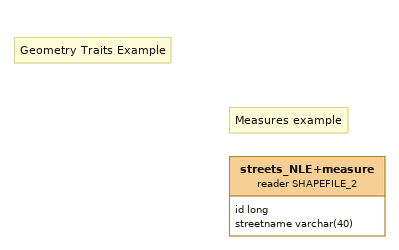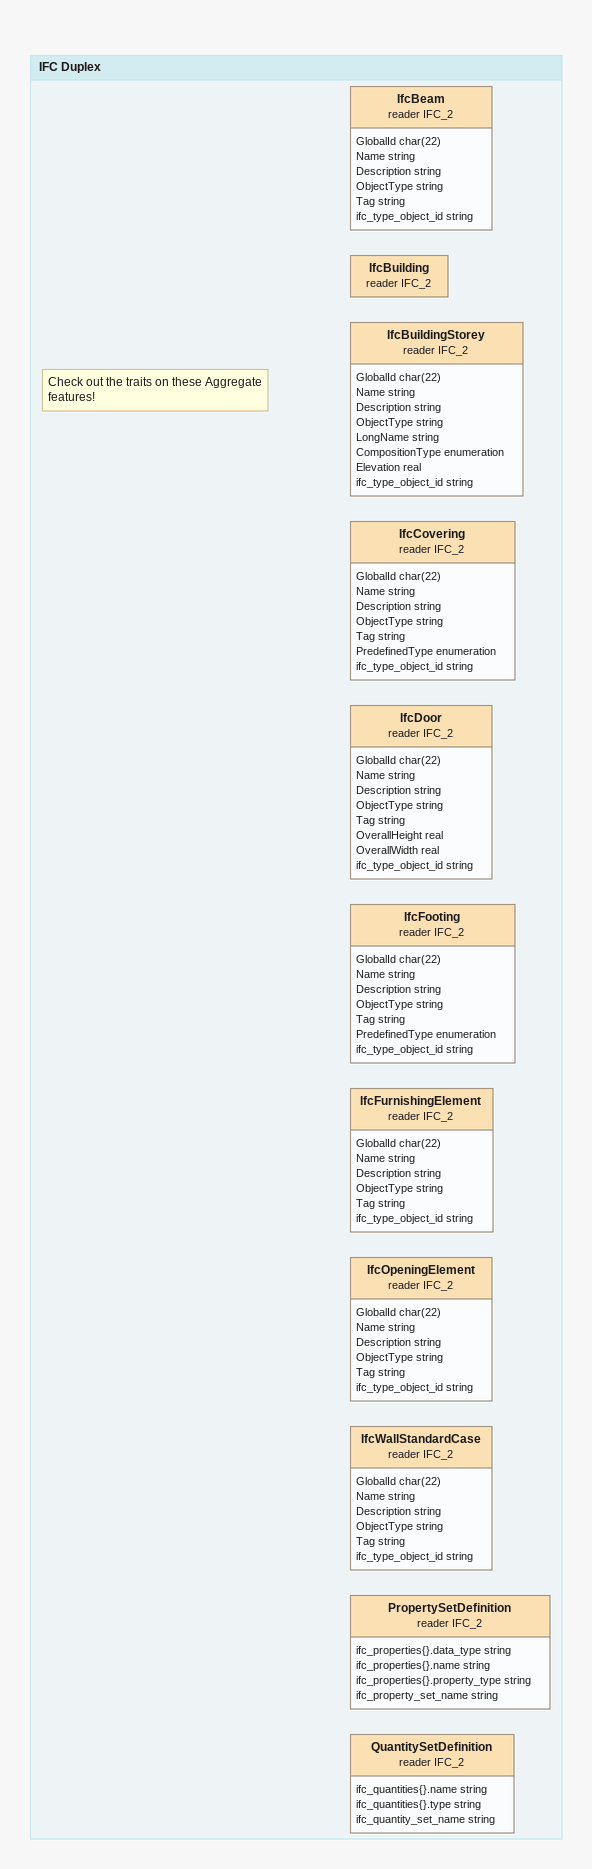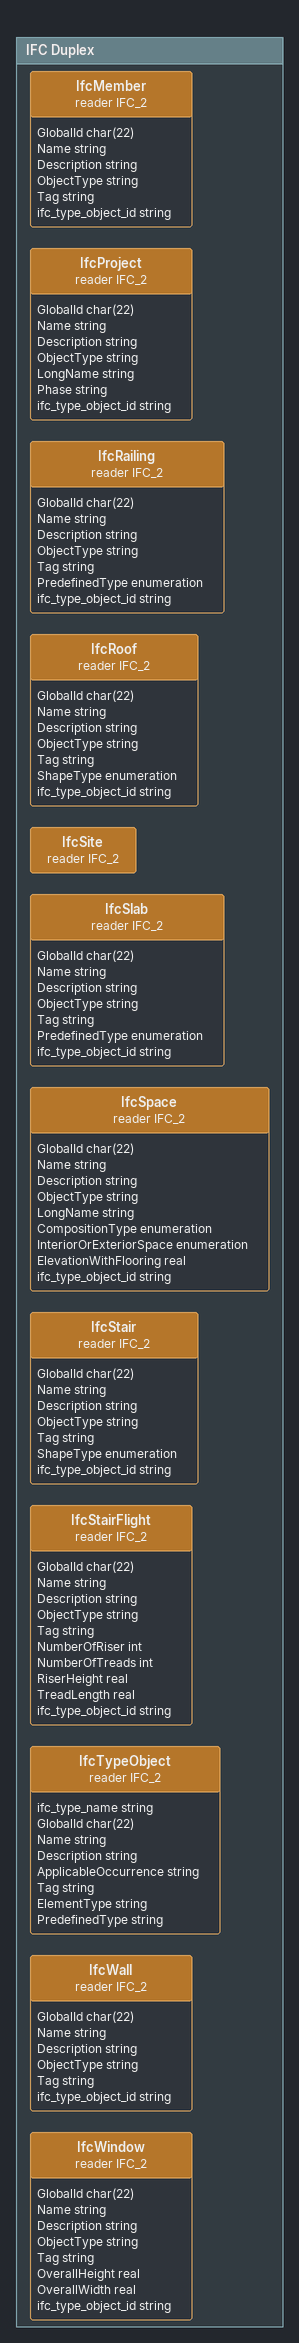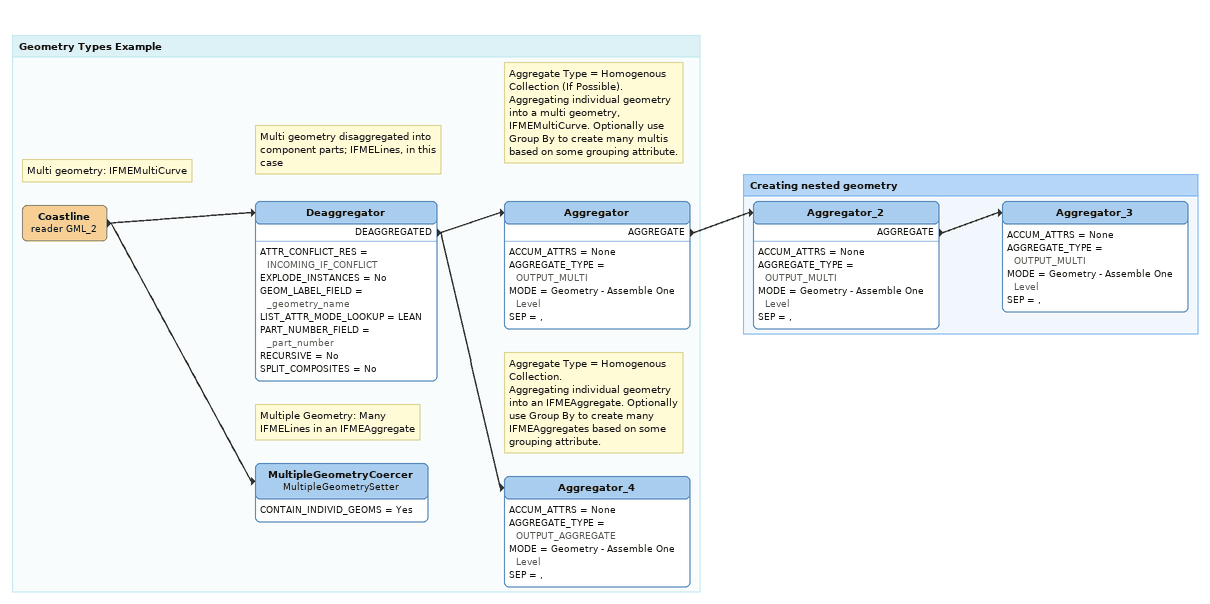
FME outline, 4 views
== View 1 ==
Note: Geometry Traits Example
Note: Measures example
streets_NLE+measure (reader SHAPEFILE_2)
    attributes: id long, streetname varchar(40)

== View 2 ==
Bookmark: IFC Duplex
IfcBuildingStorey (reader IFC_2)
    attributes: GlobalId char(22), Name string, Description string, ObjectType string, LongName string, CompositionType enumeration, Elevation real, ifc_type_object_id string
IfcFurnishingElement (reader IFC_2)
    attributes: GlobalId char(22), Name string, Description string, ObjectType string, Tag string, ifc_type_object_id string
IfcOpeningElement (reader IFC_2)
    attributes: GlobalId char(22), Name string, Description string, ObjectType string, Tag string, ifc_type_object_id string
Note: Check out the traits on these Aggregate features!
IfcWallStandardCase (reader IFC_2)
    attributes: GlobalId char(22), Name string, Description string, ObjectType string, Tag string, ifc_type_object_id string
PropertySetDefinition (reader IFC_2)
    attributes: ifc_properties{}.data_type string, ifc_properties{}.name string, ifc_properties{}.property_type string, ifc_property_set_name string
QuantitySetDefinition (reader IFC_2)
    attributes: ifc_quantities{}.name string, ifc_quantities{}.type string, ifc_quantity_set_name string
IfcBeam (reader IFC_2)
    attributes: GlobalId char(22), Name string, Description string, ObjectType string, Tag string, ifc_type_object_id string
IfcBuilding (reader IFC_2)
IfcCovering (reader IFC_2)
    attributes: GlobalId char(22), Name string, Description string, ObjectType string, Tag string, PredefinedType enumeration, ifc_type_object_id string
IfcDoor (reader IFC_2)
    attributes: GlobalId char(22), Name string, Description string, ObjectType string, Tag string, OverallHeight real, OverallWidth real, ifc_type_object_id string
IfcFooting (reader IFC_2)
    attributes: GlobalId char(22), Name string, Description string, ObjectType string, Tag string, PredefinedType enumeration, ifc_type_object_id string

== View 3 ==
Bookmark: IFC Duplex
IfcMember (reader IFC_2)
    attributes: GlobalId char(22), Name string, Description string, ObjectType string, Tag string, ifc_type_object_id string
IfcProject (reader IFC_2)
    attributes: GlobalId char(22), Name string, Description string, ObjectType string, LongName string, Phase string, ifc_type_object_id string
IfcRailing (reader IFC_2)
    attributes: GlobalId char(22), Name string, Description string, ObjectType string, Tag string, PredefinedType enumeration, ifc_type_object_id string
IfcRoof (reader IFC_2)
    attributes: GlobalId char(22), Name string, Description string, ObjectType string, Tag string, ShapeType enumeration, ifc_type_object_id string
IfcSite (reader IFC_2)
IfcSlab (reader IFC_2)
    attributes: GlobalId char(22), Name string, Description string, ObjectType string, Tag string, PredefinedType enumeration, ifc_type_object_id string
IfcSpace (reader IFC_2)
    attributes: GlobalId char(22), Name string, Description string, ObjectType string, LongName string, CompositionType enumeration, InteriorOrExteriorSpace enumeration, ElevationWithFlooring real, ifc_type_object_id string
IfcStair (reader IFC_2)
    attributes: GlobalId char(22), Name string, Description string, ObjectType string, Tag string, ShapeType enumeration, ifc_type_object_id string
IfcStairFlight (reader IFC_2)
    attributes: GlobalId char(22), Name string, Description string, ObjectType string, Tag string, NumberOfRiser int, NumberOfTreads int, RiserHeight real, TreadLength real, ifc_type_object_id string
IfcTypeObject (reader IFC_2)
    attributes: ifc_type_name string, GlobalId char(22), Name string, Description string, ApplicableOccurrence string, Tag string, ElementType string, PredefinedType string
IfcWall (reader IFC_2)
    attributes: GlobalId char(22), Name string, Description string, ObjectType string, Tag string, ifc_type_object_id string
IfcWindow (reader IFC_2)
    attributes: GlobalId char(22), Name string, Description string, ObjectType string, Tag string, OverallHeight real, OverallWidth real, ifc_type_object_id string

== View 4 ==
Bookmark: Geometry Types Example
Note: Multi geometry: IFMEMultiCurve
Coastline (reader GML_2)
    -> MultipleGeometryCoercer
    -> Deaggregator
Note: Multi geometry disaggregated into component parts; IFMELines, in this case
Deaggregator
    ATTR_CONFLICT_RES = INCOMING_IF_CONFLICT
    EXPLODE_INSTANCES = No
    GEOM_LABEL_FIELD = _geometry_name
    LIST_ATTR_MODE_LOOKUP = LEAN
    PART_NUMBER_FIELD = _part_number
    RECURSIVE = No
    SPLIT_COMPOSITES = No
    DEAGGREGATED -> Aggregator
    DEAGGREGATED -> Aggregator_4
Note: Aggregate Type = Homogenous Collection (If Possible). / Aggregating individual geometry into a multi geometry, IFMEMultiCurve. Optionally use Group By to create many multis based on some grouping attribute.
Aggregator
    ACCUM_ATTRS = None
    AGGREGATE_TYPE = OUTPUT_MULTI
    MODE = Geometry - Assemble One Level
    SEP = ,
    AGGREGATE -> Aggregator_2
Note: Aggregate Type = Homogenous Collection. / Aggregating individual geometry into an IFMEAggregate. Optionally use Group By to create many IFMEAggregates based on some grouping attribute.
Aggregator_4
    ACCUM_ATTRS = None
    AGGREGATE_TYPE = OUTPUT_AGGREGATE
    MODE = Geometry - Assemble One Level
    SEP = ,
Note: Multiple Geometry: Many IFMELines in an IFMEAggregate
MultipleGeometryCoercer: MultipleGeometrySetter
    CONTAIN_INDIVID_GEOMS = Yes

Bookmark: Creating nested geometry
Aggregator_2
    ACCUM_ATTRS = None
    AGGREGATE_TYPE = OUTPUT_MULTI
    MODE = Geometry - Assemble One Level
    SEP = ,
    AGGREGATE -> Aggregator_3
Aggregator_3
    ACCUM_ATTRS = None
    AGGREGATE_TYPE = OUTPUT_MULTI
    MODE = Geometry - Assemble One Level
    SEP = ,
